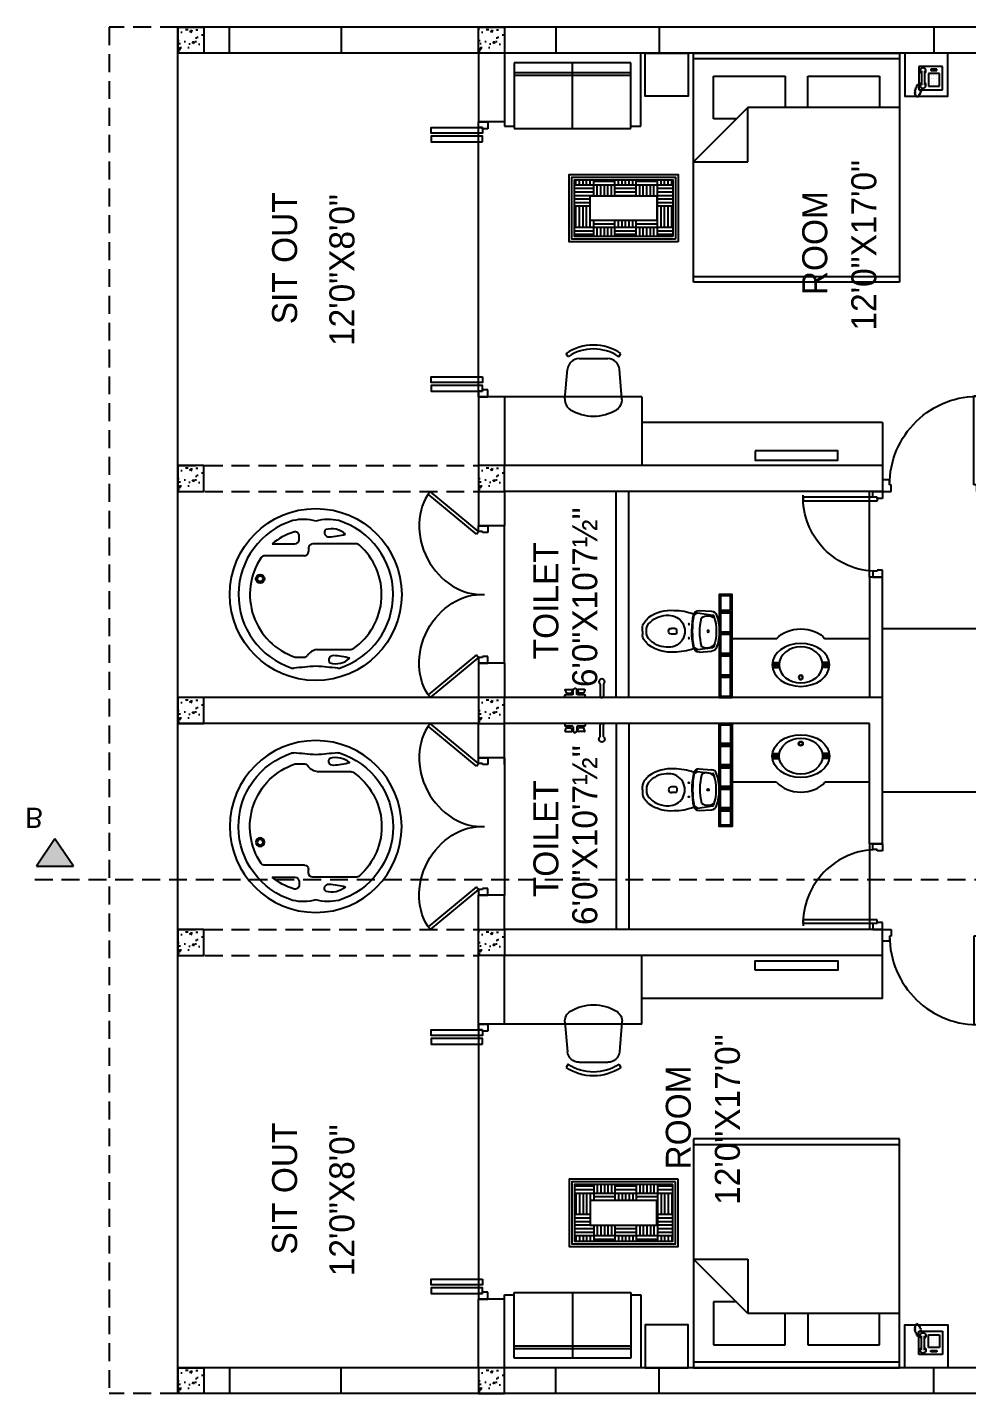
# Model space of a CAD drawing. Extents: x 173554 to 176562, y -34760 to -32805.
# Drawn here: x 175890.1 to 176218.2, y -33709.4 to -33232.4 of the extents above; entities that cross this region are included whole.
import ezdxf
from ezdxf.enums import TextEntityAlignment as Align

# ---------------------------------------------------------------- set-up
doc = ezdxf.new("R2010")
doc.units = 0
doc.header["$LTSCALE"] = 25
doc.header["$MEASUREMENT"] = 0
for name, pattern in [('DASHDOT', [1, 0.5, -0.25, 0, -0.25]), ('HIDDEN', [0.375, 0.25, -0.125]), ('HIDDEN2', [0.1875, 0.125, -0.0625])]:
    doc.linetypes.add(name, pattern=pattern)
doc.layers.get('0').update_dxf_attribs({"linetype": 'CONTINUOUS'})
for name, color, linetype in [('COLUMN', 31, 'CONTINUOUS'), ('DIMLINE', 254, 'CONTINUOUS'), ('DOOR', 1, 'CONTINUOUS'), ('FURN', 10, 'CONTINUOUS'), ('GLASS BRICKS', 4, 'CONTINUOUS'), ('HATCH', 8, 'CONTINUOUS'), ('PLUMBING', 6, 'CONTINUOUS'), ('sec', 13, 'DASHDOT'), ('text', 2, 'CONTINUOUS'), ('wall', 13, 'CONTINUOUS')]:
    doc.layers.add(name, color=color, linetype=linetype)
doc.styles.add('STYLE2', font='')
doc.styles.add('style5', font='')
doc.styles.get('STYLE2').set_extended_font_data('Cooper BlkItHd BT')
doc.styles.get('style5').set_extended_font_data('Geometr415 Md BT')

# ---------------------------------------------------------------- blocks, each defined once
blk = doc.blocks.new('200028')
at = {"layer": 'PLUMBING'}
for points in [[(4.51, 3.33, 1), (4.19, 3.33, 1)], [(4.19, -1.59, 1), (4.51, -1.59, 1)]]:
    blk.add_hatch(color=256, dxfattribs=at).paths.add_polyline_path(points)
for p, q in [((6.25, 6.51), (7.37, 7.3)), ((7.37, 7.3), (12.73, 6.53)), ((7.96, 8.15), (12.33, 7.85)), ((-11.79, 0.87), (-11.79, 2.11)), ((-11.79, 0.87), (-11.79, -0.37)), ((-0.34, 1.87), (-1.73, 1.87)), ((0.16, 1.37), (0.16, 0.37)), ((-0.34, -0.13), (-1.73, -0.13)), ((6.25, -4.77), (7.37, -5.57)), ((7.37, -5.57), (12.73, -4.79)), ((7.96, -6.42), (12.33, -6.11))]:
    blk.add_line(p, q, dxfattribs=at)
for centre, radius in [((4.35, 3.33), 0.156), ((11.09, 0.87), 0.312), ((4.35, -1.59), 0.156)]:
    blk.add_circle(centre, radius, dxfattribs=at)
for centre, radius, start, end in [((-3.12, -1.48), 9.71, 134.7032, 147.6541), ((-7.84, 3.29), 3, 125.7546, 134.7032), ((-1.79, -5.38), 13.57, 85.6873, 125.1099), ((-3.1, -2.14), 8.6, 86.8837, 133.6869), ((-2.58, 0.87), 5.57, 269.4196, 90.5804), ((-1.08, -13.97), 22.13, 71.0966, 89.1989), ((34.56, 0.87), 29.12, 168.7614, 192.0802), ((34.56, 0.87), 28.87, 168.7311, 191.2689), ((7.96, 6.15), 2, 90, 168.7614), ((7.23, 6.32), 1, 81.7925, 168.7311), ((26.7, 1.08), 18.5, 163.6925, 195.267), ((10.67, 3.52), 3.25, 32.7982, 121.967), ((12.19, 5.86), 2, 18.0394, 86.0298), ((12.66, 6.04), 0.5, 18.136, 81.7925), ((-3.12, 0.87), 17.1, 341.864, 18.136), ((-3.12, 0.87), 18.1, 341.9606, 18.0394), ((-8.79, 2.11), 3, 147.6541, 180), ((-6.7, 1.14), 3.75, 128.5444, 184.146), ((-6.7, 0.6), 3.75, 175.854, 231.4556), ((-1.73, 0.87), 1, 90, 180), ((-1.73, 0.87), 1, 180, 270), ((-0.34, 1.37), 0.5, 0, 90), ((-0.34, 0.37), 0.5, 270, 0), ((-8.79, -0.37), 3, 180, 212.3459), ((-3.12, 3.22), 9.71, 212.3459, 225.2968), ((-7.84, -1.55), 3, 225.2968, 234.2454), ((-1.79, 7.11), 13.57, 234.8901, 274.3127), ((-3.1, 3.88), 8.6, 226.3131, 273.1163), ((11.03, -1.03), 3.51, 231.7336, 311.9036), ((12.19, -4.12), 2, 273.9702, 341.9606), ((12.66, -4.3), 0.5, 278.2075, 341.864), ((-1.08, 15.71), 22.13, 270.8011, 288.9034), ((7.96, -4.42), 2, 191.2386, 270), ((7.23, -4.58), 1, 191.2689, 278.2075)]:
    blk.add_arc(centre, radius, start, end, dxfattribs=at)
blk = doc.blocks.new('DR1H902')
at = {"color": 0}
for p, q in [((-0.5, 0), (-0.5, 1)), ((-0.5, 1), (-0.45, 1)), ((-0.45, 0), (-0.45, 1)), ((-0.5, 0), (-0.45, 0))]:
    blk.add_line(p, q, dxfattribs=at)
blk.add_arc((-0.5, 0), 1, 0, 91.707, dxfattribs=at)
blk = doc.blocks.new('A$C3B4262AC')
at = {"layer": 'DOOR'}
for p, q in [((0, 4), (0, 0)), ((2.5, 4), (0, 4)), ((0, 0), (3, 0)), ((2.5, 2.25), (2.5, 4)), ((3, 2.25), (2.5, 2.25)), ((3, 0), (3, 2.25))]:
    blk.add_line(p, q, dxfattribs=at)
blk = doc.blocks.new('A$C1F9E242A')
blk.add_blockref('A$C3B4262AC', (0, 0))
at = {"xscale": -1}
blk.add_blockref('A$C3B4262AC', (36, 0), dxfattribs=at)
at = {"layer": 'DOOR', "xscale": -31, "yscale": 31, "zscale": 68.88888888888889}
blk.add_blockref('DR1H902', (18, 2.25), dxfattribs=at)
blk = doc.blocks.new('*U54')
at = {"xscale": -1}
blk.add_blockref('A$C1F9E242A', (0, -2), dxfattribs=at)
blk = doc.blocks.new('tiffany')
at = {"layer": 'PLUMBING'}
for points in [[(-9.67, 0.85), (-7.91, 0.85, -0.414214), (-7.79, 0.73), (-7.79, 0.7, -0.414214), (-7.91, 0.58), (-9.67, 0.58, -0.414214), (-9.79, 0.7), (-9.79, 0.73, -0.414214)], [(-9.67, 0.38), (-7.91, 0.38, -0.414214), (-7.79, 0.26), (-7.79, 0.22, -0.414214), (-7.91, 0.1), (-9.67, 0.1, -0.414214), (-9.79, 0.22), (-9.79, 0.26, -0.414214)], [(9.67, 0.85), (7.91, 0.85, 0.414214), (7.79, 0.73), (7.79, 0.7, 0.414214), (7.91, 0.58), (9.67, 0.58, 0.414214), (9.79, 0.7), (9.79, 0.73, 0.414214)], [(9.67, 0.38), (7.91, 0.38, 0.414214), (7.79, 0.26), (7.79, 0.22, 0.414214), (7.91, 0.1), (9.67, 0.1, 0.414214), (9.79, 0.22), (9.79, 0.26, 0.414214)], [(-9.67, -0.38), (-7.91, -0.38, 0.414214), (-7.79, -0.26), (-7.79, -0.22, 0.414214), (-7.91, -0.1), (-9.67, -0.1, 0.414214), (-9.79, -0.22), (-9.79, -0.26, 0.414214)], [(-9.67, -0.85), (-7.91, -0.85, 0.414214), (-7.79, -0.73), (-7.79, -0.7, 0.414214), (-7.91, -0.58), (-9.67, -0.58, 0.414214), (-9.79, -0.7), (-9.79, -0.73, 0.414214)], [(9.67, -0.38), (7.91, -0.38, -0.414214), (7.79, -0.26), (7.79, -0.22, -0.414214), (7.91, -0.1), (9.67, -0.1, -0.414214), (9.79, -0.22), (9.79, -0.26, -0.414214)], [(9.67, -0.85), (7.91, -0.85, -0.414214), (7.79, -0.73), (7.79, -0.7, -0.414214), (7.91, -0.58), (9.67, -0.58, -0.414214), (9.79, -0.7), (9.79, -0.73, -0.414214)]]:
    blk.add_lwpolyline(points, format="xyb", close=True, dxfattribs=at)
for radius in [0.762, 0.642]:
    blk.add_circle((0, 4.35), radius, dxfattribs=at)
blk.add_ellipse((0, 0), major_axis=(-10, 0), ratio=0.748, dxfattribs=at)
blk.add_ellipse((0, 0), major_axis=(-7.58, 0), ratio=0.831023, start_param=-1.570796, end_param=4.712389, dxfattribs=at)
blk = doc.blocks.new('BIB')
at = {"layer": 'PLUMBING'}
for p, q in [((-4.72, 0.62), (-0.62, 0.62)), ((-4.72, -0.62), (-0.62, -0.62))]:
    blk.add_line(p, q, dxfattribs=at)
for centre, radius, start, end in [((-5.5, 0), 1, 38.6822, 321.3178), ((-0.62, 0), 0.625, 270, 90)]:
    blk.add_arc(centre, radius, start, end, dxfattribs=at)
blk = doc.blocks.new('SHOWER')
at = {"layer": 'PLUMBING'}
for p, q in [((-3.5, 0), (-3.5, 0.75)), ((-3.5, 0), (3.5, 0)), ((-3.43, 2.65), (-3.1, 1.62)), ((-3.26, 2.88), (-1.09, 2.88)), ((-3.25, 1), (-0.88, 1)), ((-2.93, 1.5), (-1.42, 1.5)), ((-0.92, 2.65), (-1.25, 1.62)), ((-0.62, 1.25), (-0.62, 2.62)), ((0.62, 1.25), (0.62, 2.62)), ((0.88, 1), (3.25, 1)), ((0.91, 2.65), (1.24, 1.62)), ((3.25, 2.88), (1.08, 2.88)), ((2.92, 1.5), (1.4, 1.5)), ((3.42, 2.65), (3.09, 1.62)), ((3.5, 0), (3.5, 0.75))]:
    blk.add_line(p, q, dxfattribs=at)
for centre, radius, start, end in [((-3.25, 0.75), 0.25, 90, 180), ((-3.26, 2.7), 0.175, 90, 197.6501), ((-2.93, 1.67), 0.175, 197.6501, 270), ((-1.42, 1.67), 0.175, 270, 342.3499), ((-1.09, 2.7), 0.175, 342.3499, 90), ((-0.88, 1.25), 0.25, 270, 0), ((0, 2.62), 0.625, 0, 180), ((0.88, 1.25), 0.25, 180, 270), ((1.08, 2.7), 0.175, 90, 197.6501), ((1.4, 1.67), 0.175, 197.6501, 270), ((2.92, 1.67), 0.175, 270, 342.3499), ((3.25, 2.7), 0.175, 342.3499, 90), ((3.25, 0.75), 0.25, 0, 90)]:
    blk.add_arc(centre, radius, start, end, dxfattribs=at)
blk = doc.blocks.new('CARLO')
for p, q in [((35.59, 36.27), (35.59, 50.09)), ((39.78, 47.54), (39.78, 39.56)), ((0.13, 39), (0.13, 36.43)), ((38.27, 34.77), (37.09, 34.77)), ((41.28, 38.06), (42.43, 38.06)), ((2.85, 31.97), (2.85, 20.08)), ((39.77, 18.16), (39.77, 33.27))]:
    blk.add_line(p, q)
for centre, radius in [((22.05, 32.28), 30), ((27.54, 51.7), 1.5), ((27.54, 51.7), 1)]:
    blk.add_circle(centre, radius)
for centre, radius, start, end in [((22.05, 32.28), 27, 17.2485, 162.0447), ((22.05, 32.28), 23, 55.9489, 161.7681), ((34.09, 50.09), 1.5, 0, 55.9489), ((21.06, 32.53), 24, 18.2214, 38.7348), ((-2.21, 40.14), 1.5, 162.0447, 186.6967), ((-156.94, 21.97), 154.3, 3.824, 6.6967), ((1.63, 39), 1.5, 161.7681, 180), ((41.28, 39.56), 1.5, 180, 270), ((42.43, 39.56), 1.5, 270, 18.2214), ((32.34, 36.61), 15.93, 344.1542, 13.3342), ((1.63, 36.43), 1.5, 180, 233.6333), ((-2.5, 30.81), 5.48, 12.253, 53.6333), ((37.09, 36.27), 1.5, 180, 270), ((38.27, 33.27), 1.5, 0, 90), ((-160.31, 42.94), 157.69, 353.3167, 356.1156), ((43.66, 27.73), 1.5, 46.3379, 184.9136), ((37.74, 26.77), 7.26, 317.5847, 16.3861), ((32.42, 27.93), 15.84, 346.6544, 15.8676), ((-2.21, 24.41), 1.5, 173.3167, 197.9548), ((22.05, 32.28), 27, 197.9548, 342.7515), ((5.15, 25.31), 7.26, 163.6139, 222.4153), ((-0.77, 26.27), 1.5, 355.0864, 133.6621), ((-29.07, 28.03), 29.85, 345.215, 356.3677), ((71.96, 29.49), 29.85, 183.6323, 194.785), ((4.35, 20.08), 1.5, 180, 214.5636), ((22.05, 32.28), 23, 214.5636, 318.9795), ((37.77, 18.35), 2, 318.4718, 360)]:
    blk.add_arc(centre, radius, start, end)
blk = doc.blocks.new('A$C30EC73FB')
at = {"layer": 'DOOR'}
for p, q in [((2, 0), (-12, 16.94)), ((2.94, 0.78), (-11.02, 17.65)), ((2.94, 0.78), (2, 0))]:
    blk.add_line(p, q, dxfattribs=at)
at = {"layer": 'DOOR', "extrusion": (0, 0, -1)}
blk.add_ellipse((2.83, 1.52), major_axis=(-19.46, 9.92), ratio=0.847758, start_param=0.387427, end_param=2.787493, dxfattribs=at)
blk = doc.blocks.new('SOFA')
at = {"color": 1}
for p, q in [((28, 4), (-28, 4)), ((-28, 4), (-28, -26)), ((24, 0), (-24, 0)), ((-24, 0), (-24, -27)), ((0, -27), (0, 0)), ((28, -26), (28, 4)), ((-24, -4), (24, -4)), ((-24, -5), (24, -5)), ((24, -27), (24, 0)), ((24, -27), (24, 0)), ((-28, -26), (-24, -26)), ((-24, -27), (24, -27)), ((24, -26), (28, -26))]:
    blk.add_line(p, q, dxfattribs=at)
blk = doc.blocks.new('RECTANG')
for p, q in [((1, 1), (0, 1)), ((0, 1), (0, 0)), ((1, 0), (1, 1)), ((0, 0), (1, 0))]:
    blk.add_line(p, q)
blk = doc.blocks.new('BEDKING')
at = {"color": 0}
for p, q in [((-78, -36), (-78, 36)), ((-19, 36), (-19, -17)), ((-2, 36), (-2, -36)), ((-8, 29), (-19, 29)), ((-8, 4), (-8, 29)), ((-19, 4), (-8, 4)), ((-8, -4), (-19, -4)), ((-8, -29), (-8, -4)), ((-38, -17), (-19, -17)), ((-38, -36), (-38, -17)), ((-19, -17), (-38, -36)), ((-23, -21), (-23, -29)), ((-23, -29), (-8, -29))]:
    blk.add_line(p, q, dxfattribs=at)
at = {"color": 0, "xscale": 80, "yscale": 72, "zscale": 80}
blk.add_blockref('RECTANG', (-80, -36), dxfattribs=at)
blk = doc.blocks.new('FNPHONE')
at = {"color": 0}
for p, q in [((0.92, 6.54), (0.92, 1.54)), ((1.92, 6.54), (1.92, 1.54)), ((4.33, 4.85), (4.33, 4.85)), ((5.27, 4.85), (5.27, 4.85)), ((6.21, 4.85), (6.21, 4.85)), ((-0.9, 0.22), (-1.5, 0.02)), ((-0.7, 0.62), (-1.3, 0.42)), ((-0.5, 1.02), (-1.1, 0.82)), ((-0.3, 1.42), (-0.9, 1.22)), ((-0.1, 1.82), (-0.7, 1.62)), ((1.06, 0.56), (0.7, -0.58)), ((4.33, 3.91), (4.33, 3.91)), ((4.33, 2.97), (4.33, 2.97)), ((4.33, 2.03), (4.33, 2.03)), ((5.27, 3.91), (5.27, 3.91)), ((5.27, 2.97), (5.27, 2.97)), ((5.27, 2.03), (5.27, 2.03)), ((6.21, 3.91), (6.21, 3.91)), ((6.21, 2.97), (6.21, 2.97)), ((6.21, 2.03), (6.21, 2.03)), ((-1.1, -0.18), (-1.7, -0.38)), ((-1.1, -0.58), (-1.7, -0.78)), ((-1.1, -0.98), (-1.7, -1.18)), ((-1.1, -1.38), (-1.7, -1.58)), ((-0.9, -1.78), (-1.5, -1.98)), ((-0.7, -2.18), (-1.3, -2.38)), ((-0.23, -2.46), (-0.83, -2.66)), ((0.3, -1.98), (-0.3, -2.18)), ((0.5, -1.58), (-0.1, -1.78)), ((0.7, -1.18), (0.1, -1.38)), ((0.9, -0.78), (0.3, -0.98))]:
    blk.add_line(p, q, dxfattribs=at)
for centre, start, end in [((1.42, 6.54), 298.4915, 241.5085), ((1.42, 1.54), 118.4915, 61.5085)]:
    blk.add_arc(centre, 1.05, start, end, dxfattribs=at)
for p, xscale, yscale, zscale in [((0, 0), 8.20528234483245, 8.104073169521023, 8.20528234483245), ((3.4, 1.25), 3.75, 4.375, 3.75), ((4.18, 6.72), 2.03125, 0.46875, 2.03125)]:
    blk.add_blockref('RECTANG', p, dxfattribs=dict(at, xscale=xscale, yscale=yscale, zscale=zscale))
blk = doc.blocks.new('CHAIR1')
at = {"color": 0}
for p, q in [((6.09, 9.96), (16.38, 9.07)), ((20.77, 8.8), (21.88, 9.57)), ((20.09, 5.02), (20.09, -5.02)), ((6.09, -9.96), (16.38, -9.07)), ((20.77, -8.8), (21.88, -9.57))]:
    blk.add_line(p, q, dxfattribs=at)
for centre, radius, start, end in [((5.74, 5.91), 4.06, 85.0303, 148.407), ((7.9, 0), 16.94, 325.6197, 34.3803), ((15.35, 0), 15.35, 148.407, 211.593), ((16.03, 5.02), 4.06, 0, 85.0303), ((7.9, 0), 15.59, 325.6197, 34.3803), ((5.74, -5.91), 4.06, 211.593, 274.9697), ((16.03, -5.02), 4.06, 274.9697, 0)]:
    blk.add_arc(centre, radius, start, end, dxfattribs=at)
blk = doc.blocks.new('*U72')
blk.add_blockref('A$C1F9E242A', (-36, -2))

msp = doc.modelspace()

# ---------------------------------------------------------------- hatches: boundary and pattern name
at = {"layer": 'FURN'}
h = msp.add_hatch(dxfattribs=at)
h.set_pattern_fill('AR-PARQ1', color=9, scale=0.61875, angle=-90, style=0)
h.set_pattern_definition([(180, (182072.455, -28438.911), (-7.425, -7.425), [7.425, -7.425]), (180, (182072.455, -28437.6734), (-7.425, -7.425), [7.425, -7.425]), (180, (182072.455, -28436.436), (-7.425, -7.425), [7.425, -7.425]), (180, (182072.455, -28435.1984), (-7.425, -7.425), [7.425, -7.425]), (180, (182072.455, -28433.961), (-7.425, -7.425), [7.425, -7.425]), (180, (182072.455, -28432.7234), (-7.425, -7.425), [7.425, -7.425]), (180, (182072.455, -28431.486), (-7.425, -7.425), [7.425, -7.425]), (90, (182065.03, -28438.911), (7.425, 7.425), [7.425, -7.425]), (90, (182063.792, -28438.911), (7.425, 7.425), [7.425, -7.425]), (90, (182062.555, -28438.911), (7.425, 7.425), [7.425, -7.425]), (90, (182061.317, -28438.911), (7.425, 7.425), [7.425, -7.425]), (90, (182060.08, -28438.911), (7.425, 7.425), [7.425, -7.425]), (90, (182058.842, -28438.911), (7.425, 7.425), [7.425, -7.425]), (90, (182057.605, -28438.911), (7.425, 7.425), [7.425, -7.425])])
h.paths.add_polyline_path([(176081.18, -33305.37), (176081.18, -33285.58), (176115.51, -33285.58), (176115.51, -33305.37)])
h.paths.add_polyline_path([(176109.9, -33299.8), (176109.9, -33291.15), (176086.71, -33291.15), (176086.71, -33299.8)], flags=16)
h = msp.add_hatch(dxfattribs=at)
h.set_pattern_fill('AR-PARQ1', color=9, scale=0.61875, angle=-90, style=0)
h.set_pattern_definition([(180, (182072.455, -38502.834), (-7.425, 7.425), [7.425, -7.425]), (180, (182072.455, -38504.0715), (-7.425, 7.425), [7.425, -7.425]), (180, (182072.455, -38505.309), (-7.425, 7.425), [7.425, -7.425]), (180, (182072.455, -38506.5465), (-7.425, 7.425), [7.425, -7.425]), (180, (182072.455, -38507.784), (-7.425, 7.425), [7.425, -7.425]), (180, (182072.455, -38509.0215), (-7.425, 7.425), [7.425, -7.425]), (180, (182072.455, -38510.259), (-7.425, 7.425), [7.425, -7.425]), (270, (182065.03, -38502.834), (7.425, -7.425), [7.425, -7.425]), (270, (182063.792, -38502.834), (7.425, -7.425), [7.425, -7.425]), (270, (182062.555, -38502.834), (7.425, -7.425), [7.425, -7.425]), (270, (182061.317, -38502.834), (7.425, -7.425), [7.425, -7.425]), (270, (182060.08, -38502.834), (7.425, -7.425), [7.425, -7.425]), (270, (182058.842, -38502.834), (7.425, -7.425), [7.425, -7.425]), (270, (182057.605, -38502.834), (7.425, -7.425), [7.425, -7.425])])
h.paths.add_polyline_path([(176081.18, -33636.38), (176081.18, -33656.17), (176115.51, -33656.17), (176115.51, -33636.38)])
h.paths.add_polyline_path([(176109.9, -33641.95), (176109.9, -33650.6), (176086.71, -33650.6), (176086.71, -33641.95)], flags=16)
at = {"layer": 'HATCH'}
h = msp.add_hatch(dxfattribs=at)
h.set_pattern_fill('AR-CONC', color=8, angle=90, style=0)
h.set_pattern_definition([(140, (138250.203, -206726.43), (0.62752135, 7.17260183), [0.75, -8.25]), (85, (138250.203, -206726.43), (-7.52192134, -1.38751334), [0.6, -6.6]), (190.4514, (138250.2554, -206725.8325), (-6.89439542, 5.78509382), [0.6374019, -7.01142112]), (136.1842, (138248.203, -206726.43), (1.65519014, 10.6724105), [1.125, -12.375]), (186.6356, (138248.341, -206725.541), (-9.7411787, 9.34662706), [0.9561029, -10.51713]), (81.1842, (138248.203, -206726.43), (-9.741186, 9.34661945), [0.9, -9.9]), (111, (138248.703, -206725.43), (4.0261889, 5.96907052), [0.75, -8.25]), (56, (138248.703, -206725.43), (-7.25150045, 2.43315332), [0.6, -6.6]), (161.4514, (138249.039, -206724.933), (-3.22530497, 8.40222629), [0.6374019, -7.01142112]), (127.5, (138250.2031, -206726.4303), (-3.32893854, 0.121598553), [0, -6.52, 0, -6.7, 0, -6.625]), (97.5, (138250.203, -206726.4303), (-3.94411712, 2.630695374), [0, -3.82, 0, -6.37, 0, -2.525]), (57.5, (138250.2031, -206728.6603), (0.225548717, 5.33822436), [0, -2.5, 0, -7.8, 0, -10.35]), (47.5, (138250.203, -206729.6603), (-1.00104982, 5.83186169), [0, -3.25, 0, -5.18, 0, -7.35])])
h.paths.add_polyline_path([(175942.73, -33232.37), (175942.73, -33241.37), (175951.73, -33241.37), (175951.73, -33232.37)])
h = msp.add_hatch(dxfattribs=at)
h.set_pattern_fill('AR-CONC', color=8, angle=90, style=0)
h.set_pattern_definition([(140, (138355.203, -206726.43), (0.62752135, 7.17260183), [0.75, -8.25]), (85, (138355.203, -206726.43), (-7.52192134, -1.38751334), [0.6, -6.6]), (190.4514, (138355.2554, -206725.8325), (-6.89439542, 5.78509382), [0.6374019, -7.01142112]), (136.1842, (138353.203, -206726.43), (1.65519014, 10.6724105), [1.125, -12.375]), (186.6356, (138353.341, -206725.541), (-9.7411787, 9.34662706), [0.9561029, -10.51713]), (81.1842, (138353.203, -206726.43), (-9.741186, 9.34661945), [0.9, -9.9]), (111, (138353.703, -206725.43), (4.0261889, 5.96907052), [0.75, -8.25]), (56, (138353.703, -206725.43), (-7.25150045, 2.43315332), [0.6, -6.6]), (161.4514, (138354.039, -206724.933), (-3.22530497, 8.40222629), [0.6374019, -7.01142112]), (127.5, (138355.2031, -206726.4303), (-3.32893854, 0.121598553), [0, -6.52, 0, -6.7, 0, -6.625]), (97.5, (138355.203, -206726.4303), (-3.94411712, 2.630695374), [0, -3.82, 0, -6.37, 0, -2.525]), (57.5, (138355.2031, -206728.6603), (0.225548717, 5.33822436), [0, -2.5, 0, -7.8, 0, -10.35]), (47.5, (138355.203, -206729.6603), (-1.00104982, 5.83186169), [0, -3.25, 0, -5.18, 0, -7.35])])
h.paths.add_polyline_path([(176047.73, -33232.37), (176047.73, -33241.37), (176056.73, -33241.37), (176056.73, -33232.37)])
h = msp.add_hatch(dxfattribs=at)
h.set_pattern_fill('AR-CONC', color=8, angle=90, style=0)
h.set_pattern_definition([(140, (138250.203, -206879.43), (0.62752135, 7.17260183), [0.75, -8.25]), (85, (138250.203, -206879.43), (-7.52192134, -1.38751334), [0.6, -6.6]), (190.4514, (138250.2554, -206878.8325), (-6.89439542, 5.78509382), [0.6374019, -7.01142112]), (136.1842, (138248.203, -206879.43), (1.65519014, 10.6724105), [1.125, -12.375]), (186.6356, (138248.341, -206878.541), (-9.7411787, 9.34662706), [0.9561029, -10.51713]), (81.1842, (138248.203, -206879.43), (-9.741186, 9.34661945), [0.9, -9.9]), (111, (138248.703, -206878.43), (4.0261889, 5.96907052), [0.75, -8.25]), (56, (138248.703, -206878.43), (-7.25150045, 2.43315332), [0.6, -6.6]), (161.4514, (138249.039, -206877.933), (-3.22530497, 8.40222629), [0.6374019, -7.01142112]), (127.5, (138250.2031, -206879.4303), (-3.32893854, 0.121598553), [0, -6.52, 0, -6.7, 0, -6.625]), (97.5, (138250.203, -206879.4303), (-3.94411712, 2.630695374), [0, -3.82, 0, -6.37, 0, -2.525]), (57.5, (138250.2031, -206881.6603), (0.225548717, 5.33822436), [0, -2.5, 0, -7.8, 0, -10.35]), (47.5, (138250.203, -206882.6603), (-1.00104982, 5.83186169), [0, -3.25, 0, -5.18, 0, -7.35])])
h.paths.add_polyline_path([(175942.73, -33385.37), (175942.73, -33394.37), (175951.73, -33394.37), (175951.73, -33385.37)])
h = msp.add_hatch(dxfattribs=at)
h.set_pattern_fill('AR-CONC', color=8, angle=90, style=0)
h.set_pattern_definition([(140, (138355.203, -206879.429), (0.62752135, 7.17260183), [0.75, -8.25]), (85, (138355.203, -206879.429), (-7.52192134, -1.38751334), [0.6, -6.6]), (190.4514, (138355.2554, -206878.831), (-6.89439542, 5.78509382), [0.6374019, -7.01142112]), (136.1842, (138353.203, -206879.429), (1.65519014, 10.6724105), [1.125, -12.375]), (186.6356, (138353.341, -206878.539), (-9.7411787, 9.34662706), [0.9561029, -10.51713]), (81.1842, (138353.203, -206879.429), (-9.741186, 9.34661945), [0.9, -9.9]), (111, (138353.703, -206878.429), (4.0261889, 5.96907052), [0.75, -8.25]), (56, (138353.703, -206878.429), (-7.25150045, 2.43315332), [0.6, -6.6]), (161.4514, (138354.039, -206877.931), (-3.22530497, 8.40222629), [0.6374019, -7.01142112]), (127.5, (138355.2031, -206879.4288), (-3.32893854, 0.121598553), [0, -6.52, 0, -6.7, 0, -6.625]), (97.5, (138355.203, -206879.4288), (-3.94411712, 2.630695374), [0, -3.82, 0, -6.37, 0, -2.525]), (57.5, (138355.2031, -206881.6588), (0.225548717, 5.33822436), [0, -2.5, 0, -7.8, 0, -10.35]), (47.5, (138355.203, -206882.6588), (-1.00104982, 5.83186169), [0, -3.25, 0, -5.18, 0, -7.35])])
h.paths.add_polyline_path([(176047.73, -33385.37), (176047.73, -33394.37), (176056.73, -33394.37), (176056.73, -33385.37)])
h = msp.add_hatch(dxfattribs=at)
h.set_pattern_fill('AR-CONC', color=8, angle=90, style=0)
h.set_pattern_definition([(140, (138250.203, -206960.429), (0.62752135, 7.17260183), [0.75, -8.25]), (85, (138250.203, -206960.429), (-7.52192134, -1.38751334), [0.6, -6.6]), (190.4514, (138250.2554, -206959.831), (-6.89439542, 5.78509382), [0.6374019, -7.01142112]), (136.1842, (138248.203, -206960.429), (1.65519014, 10.6724105), [1.125, -12.375]), (186.6356, (138248.341, -206959.539), (-9.7411787, 9.34662706), [0.9561029, -10.51713]), (81.1842, (138248.203, -206960.429), (-9.741186, 9.34661945), [0.9, -9.9]), (111, (138248.703, -206959.429), (4.0261889, 5.96907052), [0.75, -8.25]), (56, (138248.703, -206959.429), (-7.25150045, 2.43315332), [0.6, -6.6]), (161.4514, (138249.039, -206958.931), (-3.22530497, 8.40222629), [0.6374019, -7.01142112]), (127.5, (138250.2031, -206960.4288), (-3.32893854, 0.121598553), [0, -6.52, 0, -6.7, 0, -6.625]), (97.5, (138250.203, -206960.4288), (-3.94411712, 2.630695374), [0, -3.82, 0, -6.37, 0, -2.525]), (57.5, (138250.2031, -206962.6588), (0.225548717, 5.33822436), [0, -2.5, 0, -7.8, 0, -10.35]), (47.5, (138250.203, -206963.6588), (-1.00104982, 5.83186169), [0, -3.25, 0, -5.18, 0, -7.35])])
h.paths.add_polyline_path([(175942.73, -33466.37), (175942.73, -33475.37), (175951.73, -33475.37), (175951.73, -33466.37)])
h = msp.add_hatch(dxfattribs=at)
h.set_pattern_fill('AR-CONC', color=8, angle=90, style=0)
h.set_pattern_definition([(140, (138355.203, -206960.43), (0.62752135, 7.17260183), [0.75, -8.25]), (85, (138355.203, -206960.43), (-7.52192134, -1.38751334), [0.6, -6.6]), (190.4514, (138355.2554, -206959.8325), (-6.89439542, 5.78509382), [0.6374019, -7.01142112]), (136.1842, (138353.203, -206960.43), (1.65519014, 10.6724105), [1.125, -12.375]), (186.6356, (138353.341, -206959.541), (-9.7411787, 9.34662706), [0.9561029, -10.51713]), (81.1842, (138353.203, -206960.43), (-9.741186, 9.34661945), [0.9, -9.9]), (111, (138353.703, -206959.43), (4.0261889, 5.96907052), [0.75, -8.25]), (56, (138353.703, -206959.43), (-7.25150045, 2.43315332), [0.6, -6.6]), (161.4514, (138354.039, -206958.933), (-3.22530497, 8.40222629), [0.6374019, -7.01142112]), (127.5, (138355.2031, -206960.4303), (-3.32893854, 0.121598553), [0, -6.52, 0, -6.7, 0, -6.625]), (97.5, (138355.203, -206960.4303), (-3.94411712, 2.630695374), [0, -3.82, 0, -6.37, 0, -2.525]), (57.5, (138355.2031, -206962.6603), (0.225548717, 5.33822436), [0, -2.5, 0, -7.8, 0, -10.35]), (47.5, (138355.203, -206963.6603), (-1.00104982, 5.83186169), [0, -3.25, 0, -5.18, 0, -7.35])])
h.paths.add_polyline_path([(176047.73, -33466.37), (176047.73, -33475.37), (176056.73, -33475.37), (176056.73, -33466.37)])
h = msp.add_hatch(dxfattribs=at)
h.set_pattern_fill('AR-CONC', color=8, angle=90, style=0)
h.set_pattern_definition([(140, (138250.203, -207041.43), (0.62752135, 7.17260183), [0.75, -8.25]), (85, (138250.203, -207041.43), (-7.52192134, -1.38751334), [0.6, -6.6]), (190.4514, (138250.2554, -207040.8325), (-6.89439542, 5.78509382), [0.6374019, -7.01142112]), (136.1842, (138248.203, -207041.43), (1.65519014, 10.6724105), [1.125, -12.375]), (186.6356, (138248.341, -207040.541), (-9.7411787, 9.34662706), [0.9561029, -10.51713]), (81.1842, (138248.203, -207041.43), (-9.741186, 9.34661945), [0.9, -9.9]), (111, (138248.703, -207040.43), (4.0261889, 5.96907052), [0.75, -8.25]), (56, (138248.703, -207040.43), (-7.25150045, 2.43315332), [0.6, -6.6]), (161.4514, (138249.039, -207039.933), (-3.22530497, 8.40222629), [0.6374019, -7.01142112]), (127.5, (138250.2031, -207041.4303), (-3.32893854, 0.121598553), [0, -6.52, 0, -6.7, 0, -6.625]), (97.5, (138250.203, -207041.4303), (-3.94411712, 2.630695374), [0, -3.82, 0, -6.37, 0, -2.525]), (57.5, (138250.2031, -207043.6603), (0.225548717, 5.33822436), [0, -2.5, 0, -7.8, 0, -10.35]), (47.5, (138250.203, -207044.6603), (-1.00104982, 5.83186169), [0, -3.25, 0, -5.18, 0, -7.35])])
h.paths.add_polyline_path([(175942.73, -33547.37), (175942.73, -33556.37), (175951.73, -33556.37), (175951.73, -33547.37)])
h = msp.add_hatch(dxfattribs=at)
h.set_pattern_fill('AR-CONC', color=8, angle=90, style=0)
h.set_pattern_definition([(140, (138355.203, -207041.43), (0.62752135, 7.17260183), [0.75, -8.25]), (85, (138355.203, -207041.43), (-7.52192134, -1.38751334), [0.6, -6.6]), (190.4514, (138355.2554, -207040.8325), (-6.89439542, 5.78509382), [0.6374019, -7.01142112]), (136.1842, (138353.203, -207041.43), (1.65519014, 10.6724105), [1.125, -12.375]), (186.6356, (138353.341, -207040.541), (-9.7411787, 9.34662706), [0.9561029, -10.51713]), (81.1842, (138353.203, -207041.43), (-9.741186, 9.34661945), [0.9, -9.9]), (111, (138353.703, -207040.43), (4.0261889, 5.96907052), [0.75, -8.25]), (56, (138353.703, -207040.43), (-7.25150045, 2.43315332), [0.6, -6.6]), (161.4514, (138354.039, -207039.933), (-3.22530497, 8.40222629), [0.6374019, -7.01142112]), (127.5, (138355.2031, -207041.4303), (-3.32893854, 0.121598553), [0, -6.52, 0, -6.7, 0, -6.625]), (97.5, (138355.203, -207041.4303), (-3.94411712, 2.630695374), [0, -3.82, 0, -6.37, 0, -2.525]), (57.5, (138355.2031, -207043.6603), (0.225548717, 5.33822436), [0, -2.5, 0, -7.8, 0, -10.35]), (47.5, (138355.203, -207044.6603), (-1.00104982, 5.83186169), [0, -3.25, 0, -5.18, 0, -7.35])])
h.paths.add_polyline_path([(176047.73, -33547.37), (176047.73, -33556.37), (176056.73, -33556.37), (176056.73, -33547.37)])
h = msp.add_hatch(dxfattribs=at)
h.set_pattern_fill('AR-CONC', color=8, angle=90, style=0)
h.set_pattern_definition([(140, (138250.203, -207194.43), (0.62752135, 7.17260183), [0.75, -8.25]), (85, (138250.203, -207194.43), (-7.52192134, -1.38751334), [0.6, -6.6]), (190.4514, (138250.2554, -207193.8325), (-6.89439542, 5.78509382), [0.6374019, -7.01142112]), (136.1842, (138248.203, -207194.43), (1.65519014, 10.6724105), [1.125, -12.375]), (186.6356, (138248.341, -207193.541), (-9.7411787, 9.34662706), [0.9561029, -10.51713]), (81.1842, (138248.203, -207194.43), (-9.741186, 9.34661945), [0.9, -9.9]), (111, (138248.703, -207193.43), (4.0261889, 5.96907052), [0.75, -8.25]), (56, (138248.703, -207193.43), (-7.25150045, 2.43315332), [0.6, -6.6]), (161.4514, (138249.039, -207192.933), (-3.22530497, 8.40222629), [0.6374019, -7.01142112]), (127.5, (138250.2031, -207194.4303), (-3.32893854, 0.121598553), [0, -6.52, 0, -6.7, 0, -6.625]), (97.5, (138250.203, -207194.4303), (-3.94411712, 2.630695374), [0, -3.82, 0, -6.37, 0, -2.525]), (57.5, (138250.2031, -207196.6603), (0.225548717, 5.33822436), [0, -2.5, 0, -7.8, 0, -10.35]), (47.5, (138250.203, -207197.6603), (-1.00104982, 5.83186169), [0, -3.25, 0, -5.18, 0, -7.35])])
h.paths.add_polyline_path([(175942.73, -33700.37), (175942.73, -33709.37), (175951.73, -33709.37), (175951.73, -33700.37)])
h = msp.add_hatch(dxfattribs=at)
h.set_pattern_fill('AR-CONC', color=8, angle=90, style=0)
h.set_pattern_definition([(140, (138355.203, -207194.43), (0.62752135, 7.17260183), [0.75, -8.25]), (85, (138355.203, -207194.43), (-7.52192134, -1.38751334), [0.6, -6.6]), (190.4514, (138355.2554, -207193.8325), (-6.89439542, 5.78509382), [0.6374019, -7.01142112]), (136.1842, (138353.203, -207194.43), (1.65519014, 10.6724105), [1.125, -12.375]), (186.6356, (138353.341, -207193.541), (-9.7411787, 9.34662706), [0.9561029, -10.51713]), (81.1842, (138353.203, -207194.43), (-9.741186, 9.34661945), [0.9, -9.9]), (111, (138353.703, -207193.43), (4.0261889, 5.96907052), [0.75, -8.25]), (56, (138353.703, -207193.43), (-7.25150045, 2.43315332), [0.6, -6.6]), (161.4514, (138354.039, -207192.933), (-3.22530497, 8.40222629), [0.6374019, -7.01142112]), (127.5, (138355.2031, -207194.4303), (-3.32893854, 0.121598553), [0, -6.52, 0, -6.7, 0, -6.625]), (97.5, (138355.203, -207194.4303), (-3.94411712, 2.630695374), [0, -3.82, 0, -6.37, 0, -2.525]), (57.5, (138355.2031, -207196.6603), (0.225548717, 5.33822436), [0, -2.5, 0, -7.8, 0, -10.35]), (47.5, (138355.203, -207197.6603), (-1.00104982, 5.83186169), [0, -3.25, 0, -5.18, 0, -7.35])])
h.paths.add_polyline_path([(176047.73, -33700.37), (176047.73, -33709.37), (176056.73, -33709.37), (176056.73, -33700.37)])
at = {"layer": 'sec'}
msp.add_hatch(color=8, dxfattribs=at).paths.add_polyline_path([(175893.29, -33525.2), (175899.75, -33515.65), (175906.2, -33525.2)])

# ---------------------------------------------------------------- linework, layer by layer
at = {"linetype": 'HIDDEN'}
for p, q in [((175918.73, -33232.37), (175918.73, -33709.37)), ((175942.73, -33232.37), (175918.73, -33232.37)), ((175942.73, -33709.37), (175918.73, -33709.37))]:
    msp.add_line(p, q, dxfattribs=at)
at = {"linetype": 'HIDDEN2', "ltscale": 2}
for p, q in [((175942.73, -33385.37), (176047.73, -33385.37)), ((175942.73, -33394.37), (176047.73, -33394.37)), ((175942.73, -33547.37), (176047.73, -33547.37)), ((175942.73, -33556.37), (176047.73, -33556.37))]:
    msp.add_line(p, q, dxfattribs=at)
for p, q in [((176095.73, -33466.37), (176095.73, -33394.37)), ((176100.23, -33466.37), (176100.23, -33394.37)), ((176151.79, -33445.85), (176136.23, -33445.85)), ((176184.23, -33445.85), (176168.67, -33445.85)), ((176095.73, -33475.37), (176095.73, -33547.37)), ((176100.23, -33475.37), (176100.23, -33547.37)), ((176151.79, -33495.89), (176136.23, -33495.89)), ((176184.23, -33495.89), (176168.67, -33495.89))]:
    msp.add_line(p, q)
at = {"color": 8}
for p, q in [((176184.23, -33424.37), (176184.23, -33394.37)), ((176184.23, -33517.37), (176184.23, -33547.37))]:
    msp.add_line(p, q, dxfattribs=at)
at = {"extrusion": (0, 0, -1)}
msp.add_ellipse((176160.23, -33449.86), major_axis=(-10, 0), ratio=0.748, start_param=0.566015, end_param=2.575578, dxfattribs=at)
msp.add_ellipse((176160.23, -33491.88), major_axis=(-10, 0), ratio=0.748, start_param=0.566015, end_param=2.575578)
at = {"layer": 'COLUMN'}
for points in [[(175951.73, -33232.37), (175951.73, -33241.37), (175942.73, -33241.37), (175942.73, -33232.37)], [(176056.73, -33232.37), (176056.73, -33241.37), (176047.73, -33241.37), (176047.73, -33232.37)], [(175951.73, -33394.37), (175951.73, -33385.37), (175942.73, -33385.37), (175942.73, -33394.37)], [(176056.73, -33394.37), (176056.73, -33385.37), (176047.73, -33385.37), (176047.73, -33394.37)], [(175951.73, -33475.37), (175951.73, -33466.37), (175942.73, -33466.37), (175942.73, -33475.37)], [(176056.73, -33475.37), (176056.73, -33466.37), (176047.73, -33466.37), (176047.73, -33475.37)], [(175951.73, -33556.37), (175951.73, -33547.37), (175942.73, -33547.37), (175942.73, -33556.37)], [(176056.73, -33547.37), (176056.73, -33556.37), (176047.73, -33556.37), (176047.73, -33547.37)], [(175951.73, -33700.37), (175951.73, -33709.37), (175942.73, -33709.37), (175942.73, -33700.37)], [(176056.73, -33709.37), (176056.73, -33700.37), (176047.73, -33700.37), (176047.73, -33709.37)]]:
    msp.add_lwpolyline(points, close=True, dxfattribs=at)
at = {"layer": 'DIMLINE'}
for p, q in [((176056.73, -33454.37), (176056.73, -33406.37)), ((176056.73, -33487.37), (176056.73, -33535.37))]:
    msp.add_line(p, q, dxfattribs=at)
at = {"layer": 'DOOR', "color": 4}
for points in [[(176049.13, -33267.37), (176049.13, -33269.37), (176031.13, -33269.37), (176031.13, -33267.37)], [(176049.13, -33272.37), (176049.13, -33270.37), (176031.13, -33270.37), (176031.13, -33272.37)], [(176049.13, -33354.37), (176049.13, -33356.37), (176031.13, -33356.37), (176031.13, -33354.37)], [(176049.13, -33359.37), (176049.13, -33357.37), (176031.13, -33357.37), (176031.13, -33359.37)], [(176049.13, -33582.37), (176049.13, -33584.37), (176031.13, -33584.37), (176031.13, -33582.37)], [(176049.13, -33587.37), (176049.13, -33585.37), (176031.13, -33585.37), (176031.13, -33587.37)], [(176049.13, -33669.37), (176049.13, -33671.37), (176031.13, -33671.37), (176031.13, -33669.37)], [(176049.13, -33674.37), (176049.13, -33672.37), (176031.13, -33672.37), (176031.13, -33674.37)]]:
    msp.add_lwpolyline(points, close=True, dxfattribs=at)
at = {"layer": 'FURN'}
for p, q in [((176104.73, -33361.37), (176056.73, -33361.37)), ((176104.73, -33361.37), (176104.73, -33385.37)), ((176188.73, -33370.37), (176104.73, -33370.37)), ((176188.73, -33370.37), (176188.73, -33385.37)), ((176260.73, -33442.37), (176188.73, -33442.37)), ((176260.73, -33499.37), (176188.73, -33499.37)), ((176104.73, -33580.37), (176104.73, -33556.37)), ((176188.73, -33571.37), (176188.73, -33556.37)), ((176188.73, -33571.37), (176104.73, -33571.37)), ((176104.73, -33580.37), (176056.73, -33580.37))]:
    msp.add_line(p, q, dxfattribs=at)
for points in [[(176105.89, -33241.37), (176120.92, -33241.37), (176120.92, -33256.44), (176105.89, -33256.44)], [(176211.58, -33241.37), (176196.55, -33241.37), (176196.55, -33256.44), (176211.58, -33256.44)], [(176117.36, -33307.22), (176079.32, -33307.22), (176079.32, -33283.72), (176117.36, -33283.72)], [(176109.9, -33299.8), (176086.71, -33299.8), (176086.71, -33291.15), (176109.9, -33291.15)], [(176144.32, -33380.26), (176144.32, -33383.5), (176173.15, -33383.5), (176173.15, -33380.26)], [(176144.32, -33561.49), (176144.32, -33558.25), (176173.15, -33558.25), (176173.15, -33561.49)], [(176117.36, -33634.52), (176079.32, -33634.52), (176079.32, -33658.02), (176117.36, -33658.02)], [(176109.9, -33641.95), (176086.71, -33641.95), (176086.71, -33650.6), (176109.9, -33650.6)], [(176105.89, -33700.37), (176120.92, -33700.37), (176120.92, -33685.31), (176105.89, -33685.31)], [(176211.58, -33700.37), (176196.55, -33700.37), (176196.55, -33685.31), (176211.58, -33685.31)]]:
    msp.add_lwpolyline(points, close=True, dxfattribs=at)
at = {"layer": 'FURN', "color": 9}
for points in [[(176116.44, -33306.29), (176080.25, -33306.29), (176080.25, -33284.65), (176116.44, -33284.65)], [(176115.51, -33305.37), (176081.18, -33305.37), (176081.18, -33285.58), (176115.51, -33285.58)], [(176116.44, -33635.45), (176080.25, -33635.45), (176080.25, -33657.09), (176116.44, -33657.09)], [(176115.51, -33636.38), (176081.18, -33636.38), (176081.18, -33656.17), (176115.51, -33656.17)]]:
    msp.add_lwpolyline(points, close=True, dxfattribs=at)
at = {"layer": 'GLASS BRICKS'}
for points in [[(176136.23, -33436.37), (176136.23, -33430.37), (176131.73, -33430.37), (176131.73, -33436.37)], [(176136.23, -33443.87), (176136.23, -33436.37), (176131.73, -33436.37), (176131.73, -33443.87)], [(176136.23, -33451.37), (176136.23, -33443.87), (176131.73, -33443.87), (176131.73, -33451.37)], [(176136.23, -33458.87), (176136.23, -33451.37), (176131.73, -33451.37), (176131.73, -33458.87)], [(176136.23, -33466.37), (176136.23, -33458.87), (176131.73, -33458.87), (176131.73, -33466.37)], [(176136.23, -33475.37), (176136.23, -33482.87), (176131.73, -33482.87), (176131.73, -33475.37)], [(176136.23, -33482.87), (176136.23, -33490.37), (176131.73, -33490.37), (176131.73, -33482.87)], [(176136.23, -33490.37), (176136.23, -33497.87), (176131.73, -33497.87), (176131.73, -33490.37)], [(176136.23, -33497.87), (176136.23, -33505.37), (176131.73, -33505.37), (176131.73, -33497.87)], [(176136.23, -33505.37), (176136.23, -33511.37), (176131.73, -33511.37), (176131.73, -33505.37)]]:
    msp.add_lwpolyline(points, close=True, dxfattribs=at)
at = {"layer": 'GLASS BRICKS', "color": 8}
for points in [[(176135.73, -33435.87), (176135.73, -33430.87), (176132.23, -33430.87), (176132.23, -33435.87)], [(176135.73, -33443.37), (176135.73, -33436.87), (176132.23, -33436.87), (176132.23, -33443.37)], [(176135.73, -33450.87), (176135.73, -33444.37), (176132.23, -33444.37), (176132.23, -33450.87)], [(176135.73, -33458.37), (176135.73, -33451.87), (176132.23, -33451.87), (176132.23, -33458.37)], [(176135.73, -33465.87), (176135.73, -33459.37), (176132.23, -33459.37), (176132.23, -33465.87)], [(176135.73, -33475.87), (176135.73, -33482.37), (176132.23, -33482.37), (176132.23, -33475.87)], [(176135.73, -33483.37), (176135.73, -33489.87), (176132.23, -33489.87), (176132.23, -33483.37)], [(176135.73, -33490.87), (176135.73, -33497.37), (176132.23, -33497.37), (176132.23, -33490.87)], [(176135.73, -33498.37), (176135.73, -33504.87), (176132.23, -33504.87), (176132.23, -33498.37)], [(176135.73, -33505.87), (176135.73, -33510.87), (176132.23, -33510.87), (176132.23, -33505.87)]]:
    msp.add_lwpolyline(points, close=True, dxfattribs=at)
at = {"layer": 'sec', "linetype": 'Continuous'}
for p, q in [((175899.75, -33515.65), (175893.29, -33525.2)), ((175906.2, -33525.2), (175899.75, -33515.65))]:
    msp.add_line(p, q, dxfattribs=at)
at = {"layer": 'wall'}
for p, q in [((176269.73, -33232.37), (175942.73, -33232.37)), ((175942.73, -33232.37), (175942.73, -33241.37)), ((175960.73, -33241.37), (175960.73, -33232.37)), ((175999.73, -33232.37), (175999.73, -33241.37)), ((176074.73, -33232.37), (176074.73, -33241.37)), ((176110.73, -33232.37), (176110.73, -33241.37)), ((176206.73, -33232.37), (176206.73, -33241.37)), ((176047.73, -33241.37), (175942.73, -33241.37)), ((176047.73, -33241.37), (176047.73, -33265.37)), ((176260.73, -33241.37), (176056.73, -33241.37)), ((176056.73, -33241.37), (176056.73, -33265.37)), ((176056.73, -33265.37), (176047.73, -33265.37)), ((176047.73, -33361.37), (176047.73, -33406.37)), ((176056.73, -33361.37), (176047.73, -33361.37)), ((176056.73, -33361.37), (176056.73, -33385.37)), ((176188.73, -33385.37), (176056.73, -33385.37)), ((176188.73, -33385.37), (176188.73, -33394.37)), ((176188.73, -33394.37), (176056.73, -33394.37)), ((176056.73, -33394.37), (176056.73, -33406.37)), ((176056.73, -33406.37), (176047.73, -33406.37)), ((176184.23, -33424.37), (176184.23, -33466.37)), ((176188.73, -33424.37), (176184.23, -33424.37)), ((176188.73, -33517.37), (176188.73, -33424.37)), ((176047.73, -33454.37), (176047.73, -33466.37)), ((176056.73, -33454.37), (176047.73, -33454.37)), ((176056.73, -33454.37), (176056.73, -33466.37)), ((176047.73, -33466.37), (175942.73, -33466.37)), ((175942.73, -33475.37), (175942.73, -33466.37)), ((175951.73, -33475.37), (175951.73, -33466.37)), ((176188.73, -33466.37), (176056.73, -33466.37)), ((176047.73, -33475.37), (175942.73, -33475.37)), ((176047.73, -33487.37), (176047.73, -33475.37)), ((176184.23, -33475.37), (176056.73, -33475.37)), ((176056.73, -33489.77), (176056.73, -33475.37)), ((176184.23, -33517.37), (176184.23, -33475.37)), ((176056.73, -33487.37), (176047.73, -33487.37)), ((176188.73, -33517.37), (176184.23, -33517.37)), ((175893.29, -33525.2), (175906.2, -33525.2)), ((176047.73, -33580.37), (176047.73, -33535.37)), ((176056.73, -33535.37), (176047.73, -33535.37)), ((176056.73, -33547.37), (176056.73, -33535.37)), ((176188.73, -33547.37), (176056.73, -33547.37)), ((176188.73, -33556.37), (176188.73, -33547.37)), ((176188.73, -33556.37), (176056.73, -33556.37)), ((176056.73, -33580.37), (176056.73, -33556.37)), ((176056.73, -33580.37), (176047.73, -33580.37)), ((176047.73, -33700.37), (176047.73, -33676.37)), ((176056.73, -33676.37), (176047.73, -33676.37)), ((176056.73, -33700.37), (176056.73, -33676.37)), ((176047.73, -33700.37), (175942.73, -33700.37)), ((175951.73, -33700.37), (175942.73, -33700.37)), ((175942.73, -33700.37), (175942.73, -33709.37)), ((175960.73, -33700.37), (175960.73, -33709.37)), ((175999.73, -33709.37), (175999.73, -33700.37)), ((176260.73, -33700.37), (176056.73, -33700.37)), ((176074.73, -33709.37), (176074.73, -33700.37)), ((176110.73, -33709.37), (176110.73, -33700.37)), ((176206.73, -33709.37), (176206.73, -33700.37)), ((176269.73, -33709.37), (175942.73, -33709.37)), ((175951.73, -33709.37), (175942.73, -33709.37))]:
    msp.add_line(p, q, dxfattribs=at)
at = {"layer": 'wall', "color": 7}
for p, q in [((175942.73, -33466.37), (175942.73, -33241.37)), ((176047.73, -33361.37), (176047.73, -33265.37)), ((175942.73, -33700.37), (175942.73, -33475.37)), ((176047.73, -33580.37), (176047.73, -33676.37))]:
    msp.add_line(p, q, dxfattribs=at)
at = {"layer": 'wall', "linetype": 'HIDDEN'}
msp.add_line((175892.73, -33529.91), (176382.22, -33529.91), dxfattribs=at)

# ---------------------------------------------------------------- block references
at = {"yscale": 0.7999999999883585, "zscale": 0.7999999999999999, "rotation": 90}
for p, xscale in [((176050.93, -33265.37), -0.7999999999883585), ((176050.93, -33361.37), 0.7999999999883585), ((176050.93, -33406.37), -0.7999999999883585), ((176050.93, -33406.37), -0.7999999999883585), ((176050.93, -33454.37), 0.7999999999883585), ((176050.93, -33487.37), -0.7999999999883585), ((176050.93, -33535.37), 0.7999999999883585), ((176050.93, -33580.37), -0.7999999999883585), ((176050.93, -33676.37), 0.8000000000174623)]:
    msp.add_blockref('A$C3B4262AC', p, dxfattribs=dict(at, xscale=xscale))
at = {"xscale": -1}
for name, p, rotation in [('tiffany', (176160.23, -33454.96), 180), ('BIB', (176090.74, -33475.37), 270)]:
    msp.add_blockref(name, p, dxfattribs=dict(at, rotation=rotation))
for name, p, rotation in [('BIB', (176090.74, -33466.37), 270), ('SHOWER', (176081.38, -33475.37), 180)]:
    msp.add_blockref(name, p, dxfattribs=dict(rotation=rotation))
msp.add_blockref('SHOWER', (176081.38, -33466.37), dxfattribs=at)
msp.add_blockref('tiffany', (176160.23, -33486.79))
at = {"layer": 'DIMLINE', "xscale": -1}
for name, p, rotation in [('A$C30EC73FB', (176047.73, -33406.37), 90), ('200028', (176116.75, -33442.33), 180), ('A$C30EC73FB', (176047.73, -33487.37), 90)]:
    msp.add_blockref(name, p, dxfattribs=dict(at, rotation=rotation))
at = {"layer": 'DIMLINE', "rotation": 90}
for p in [(176047.73, -33454.37), (176047.73, -33535.37)]:
    msp.add_blockref('A$C30EC73FB', p, dxfattribs=at)
at = {"layer": 'DIMLINE'}
msp.add_blockref('200028', (176116.75, -33499.41), dxfattribs=at)
at = {"layer": 'DOOR'}
msp.add_blockref('*U72', (176224.73, -33392.37), dxfattribs=at)
at = {"layer": 'DOOR', "yscale": 0.8333333333430346, "zscale": 0.8333333333333334, "rotation": 90}
for p, xscale in [((176187.07, -33424.37), -0.8333333333139308), ((176187.07, -33517.37), 0.8333333333430346)]:
    msp.add_blockref('*U54', p, dxfattribs=dict(at, xscale=xscale))
at = {"layer": 'DOOR', "xscale": -1, "rotation": 180}
msp.add_blockref('*U72', (176224.73, -33549.37), dxfattribs=at)
at = {"layer": 'FURN', "xscale": 0.8500000000058208, "yscale": 0.8500000000058208, "zscale": 0.85}
msp.add_blockref('SOFA', (176080.53, -33244.77), dxfattribs=at)
at = {"layer": 'FURN', "xscale": -1}
for name, p, rotation in [('BEDKING', (176158.73, -33241.37), 270), ('CHAIR1', (176087.83, -33573.61), 90), ('FNPHONE', (176201.47, -33687.61), 180)]:
    msp.add_blockref(name, p, dxfattribs=dict(at, rotation=rotation))
at = {"layer": 'FURN'}
msp.add_blockref('FNPHONE', (176201.47, -33254.14), dxfattribs=at)
for name, p, rotation in [('CHAIR1', (176087.83, -33368.13), 90), ('BEDKING', (176158.73, -33700.37), 270)]:
    msp.add_blockref(name, p, dxfattribs=dict(at, rotation=rotation))
at = {"layer": 'FURN', "xscale": -0.8500000000058208, "yscale": 0.8500000000058208, "zscale": 0.85, "rotation": 180}
msp.add_blockref('SOFA', (176080.53, -33696.97), dxfattribs=at)
at = {"layer": 'PLUMBING', "rotation": 90}
msp.add_blockref('CARLO', (176023.14, -33452.43), dxfattribs=at)
at = {"layer": 'PLUMBING', "xscale": -1, "rotation": 90}
msp.add_blockref('CARLO', (176023.14, -33489.32), dxfattribs=at)

# ---------------------------------------------------------------- texts
at = {"layer": 'sec', "color": 2, "style": 'STYLE2', "text_generation_flag": 2}
msp.add_text('B', height=7.07, rotation=180, dxfattribs=at).set_placement((175892.51, -33504.83), align=Align.CENTER)
at = {"layer": 'text', "style": 'style5'}
for s, height, p in [('12\'0"X17\'0"', 8.7331, (176186.6, -33338.22)), ('SIT OUT', 8.733, (175984.33, -33336.03)), ('12\'0"X8\'0"', 8.733, (176004.35, -33343.62)), ('ROOM', 8.733, (176169.47, -33325.89)), ('6\'0"X10\'7½"', 8.7331, (176089.15, -33462.73)), ('TOILET', 8.733, (176075.58, -33453.01)), ('6\'0"X10\'7½"', 8.7331, (176089.15, -33545.77)), ('TOILET', 8.733, (176075.58, -33536.05)), ('12\'0"X17\'0"', 8.7331, (176138.95, -33643.46)), ('ROOM', 8.733, (176121.82, -33631.13)), ('SIT OUT', 8.733, (175984.33, -33660.79)), ('12\'0"X8\'0"', 8.733, (176004.35, -33668.38))]:
    msp.add_text(s, height=height, rotation=90, dxfattribs=at).set_placement(p)

doc.saveas('drawing.dxf')
